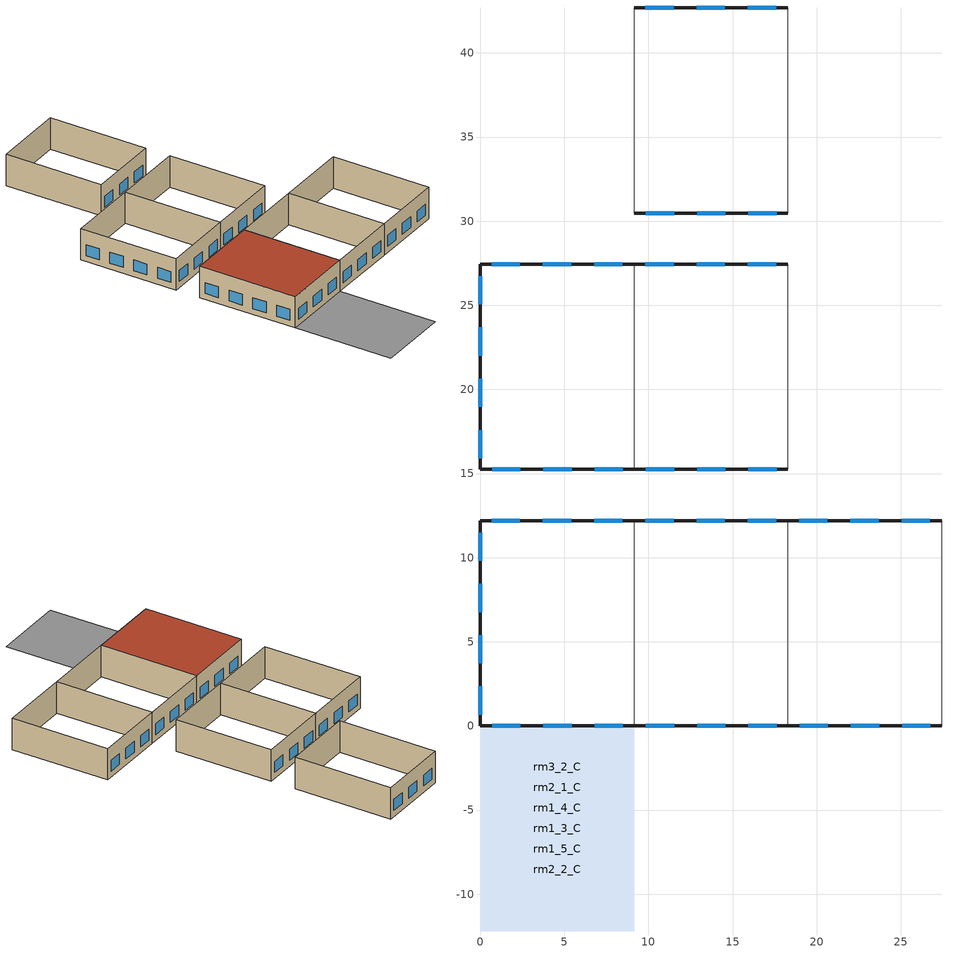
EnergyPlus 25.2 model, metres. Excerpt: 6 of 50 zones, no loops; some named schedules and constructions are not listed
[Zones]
rm1_3_C
 floor outside (SIMULATED_SL110): 0,-12.19 0,0 9.14,0 9.14,-12.19 z0
 wall outside (4_CONC_RADVA135): 9.14,12.19 0,12.19 0,0 9.14,0 z0:3.96
 wall to rm1_4_C (PARTITION115): 9.14,0 9.14,12.19 z0:3.96
 window (GT3): 8.44,12.19 6.77,12.19 / 5.39,12.19 3.72,12.19 / 2.35,12.19 0.67,12.19 / 0.7,0 2.38,0 / 3.75,0 5.42,0 / 6.8,0 8.47,0 / 0,11.49 0,9.81 / 0,8.44 0,6.77 / 0,5.39 0,3.72 / 0,2.35 0,0.67 z0.76:2.13
 roof outside (CONC_4_IN_NO96): 0,12.19 0,0 9.14,0 9.14,12.19 z3.96
rm1_4_C
 floor outside (SIMULATED_SL110): 0,-12.19 0,0 9.14,0 9.14,-12.19 z0
 wall outside (4_CONC_RADVA135): 18.29,12.19 9.14,12.19 / 9.14,0 18.29,0 z0:3.96
 wall to rm1_5_C (PARTITION115): 18.29,0 18.29,12.19 z0:3.96
 window (GT3): 17.59,12.19 15.91,12.19 / 14.54,12.19 12.86,12.19 / 11.49,12.19 9.81,12.19 / 9.85,0 11.52,0 / 12.89,0 14.57,0 / 15.94,0 17.62,0 z0.76:2.13
 roof outside (CONC_4_IN_NO96): 0,12.19 0,0 9.14,0 9.14,12.19 z3.96
rm1_5_C
 floor outside (SIMULATED_SL110): 0,-12.19 0,0 9.14,0 9.14,-12.19 z0
 wall outside (4_CONC_RADVA135): 27.43,12.19 18.29,12.19 / 18.29,0 27.43,0 z0:3.96
 wall to rm1_6_C (PARTITION115): 27.43,0 27.43,12.19 z0:3.96
 window (GT3): 26.73,12.19 25.05,12.19 / 23.68,12.19 22.01,12.19 / 20.64,12.19 18.96,12.19 / 18.99,0 20.66,0 / 22.04,0 23.71,0 / 25.09,0 26.76,0 z0.76:2.13
 roof outside (CONC_4_IN_NO96): 0,12.19 0,0 9.14,0 9.14,12.19 z3.96
rm2_1_C
 floor outside (SIMULATED_SL110): 0,-12.19 0,0 9.14,0 9.14,-12.19 z0
 wall outside (4_CONC_RADVA135): 9.14,27.43 0,27.43 0,15.24 9.14,15.24 z0:3.96
 wall to rm2_2_C (PARTITION115): 9.14,15.24 9.14,27.43 z0:3.96
 window (GT3): 8.44,27.43 6.77,27.43 / 5.39,27.43 3.72,27.43 / 2.35,27.43 0.67,27.43 / 0.7,15.24 2.38,15.24 / 3.75,15.24 5.42,15.24 / 6.8,15.24 8.47,15.24 / 0,26.73 0,25.05 / 0,23.68 0,22.01 / 0,20.64 0,18.96 / 0,17.59 0,15.91 z0.76:2.13
 roof outside (CONC_4_IN_NO96): 0,12.19 0,0 9.14,0 9.14,12.19 z3.96
rm2_2_C
 floor outside (SIMULATED_SL110): 0,-12.19 0,0 9.14,0 9.14,-12.19 z0
 wall outside (4_CONC_RADVA135): 18.29,27.43 9.14,27.43 / 9.14,15.24 18.29,15.24 z0:3.96
 wall to rm2_3_C (PARTITION115): 18.29,15.24 18.29,27.43 z0:3.96
 window (GT3): 17.59,27.43 15.91,27.43 / 14.54,27.43 12.86,27.43 / 11.49,27.43 9.81,27.43 / 9.85,15.24 11.52,15.24 / 12.89,15.24 14.57,15.24 / 15.94,15.24 17.62,15.24 z0.76:2.13
 roof outside (CONC_4_IN_NO96): 0,12.19 0,0 9.14,0 9.14,12.19 z3.96
rm3_2_C
 floor outside (SIMULATED_SL110): 0,-12.19 0,0 9.14,0 9.14,-12.19 z0
 wall outside (4_CONC_RADVA135): 18.29,42.67 9.14,42.67 / 9.14,30.48 18.29,30.48 z0:3.96
 wall to rm3_1_C (PARTITION115_rev): 9.14,42.67 9.14,30.48 z0:3.96
 wall to rm3_3_C (PARTITION115): 18.29,30.48 18.29,42.67 z0:3.96
 window (GT3): 17.59,42.67 15.91,42.67 / 14.54,42.67 12.86,42.67 / 11.49,42.67 9.81,42.67 / 9.85,30.48 11.52,30.48 / 12.89,30.48 14.57,30.48 / 15.94,30.48 17.62,30.48 z0.76:2.13
 roof outside (CONC_4_IN_NO96): 0,12.19 0,0 9.14,0 9.14,12.19 z3.96
[Building]
Green Design Tools: North Axis {deg}=180.0017; Terrain=City; Loads Convergence Tolerance Value=0.04; Temperature Convergence Tolerance Value {deltaC}=0.4; Solar Distribution=FullExterior; Maximum Number of Warmup Days=25; Minimum Number of Warmup Days=6
[Site:Location]
CZ03RV2: Latitude {deg}=38.5; Longitude {deg}=-121.5; Time Zone {hr}=-8; Elevation {m}=15.24
[Site:GroundTemperature:BuildingSurface]
12.38889, 11.22224, 11.11112, 11.66668, 13.8889, 16.11112, 18.05557, 19.2778, 19.38892, 18.38889, 16.50002, 14.33334
[SizingPeriod:DesignDay] Humidity Condition Type=Wetbulb; Rain Indicator=No; Snow Indicator=No; Daylight Saving Time Indicator=No; Solar Model Indicator=ASHRAEClearSky; Sky Clearness=0
Name | Month | Day of Month | Day Type | Maximum Dry-Bulb Temperature {C} | Daily Dry-Bulb Temperature Range {deltaC} | Wetbulb or DewPoint at Maximum Dry-Bulb {C} | Barometric Pressure {Pa} | Wind Speed {m/s} | Wind Direction {deg}
CZ03RV2 Coldest Day from Weather File | 12 | 28 | WinterDesignDay | 15 | 13.3 | 8.9 | 102805.1 | 2.12 | 67
CZ03RV2 Hottest Day from Weather File | 9 | 29 | SummerDesignDay | 31.7 | 20.6 | 16.1 | 101351.8 | 5.06 | 87
[Material] Roughness=MediumRough; Thermal Absorptance=0.9
Name | Thickness {m} | Conductivity {W/m-K} | Density {kg/m3} | Specific Heat {J/kg-K} | Solar Absorptance
CONC_4_IN_NO96__CC03_97 | 0.10159 | 1.310345 | 2242.584 | 836.7661 | 0.7
SIMULATED_SL110__IN05_111 | 0.245821 | 0.04324 | 9.611076 | 836.7661 | 0
SIMULATED_SL110__MAT357_112 | 0.4572 | 0.8648 | 1361.569 | 836.7661 | 0
SIMULATED_SL110__MAT356_113 | 0.3048 | 0.51888 | 1601.846 | 836.7661 | 0
PARTITION115__GP02_87 | 0.0158801 | 0.160161 | 800.923 | 836.7661 | 0.3
4_CONC_RADVA135__CC14_80 | 0.10159 | 1.801724 | 2242.584 | 836.7661 | 0.7
4_CONC_RADVA135__IN36_136 | 0.0762 | 0.034592 | 28.83323 | 1213.311 | 0.7
4_CONC_RADVA135__GP02_87 | 0.0158801 | 0.160161 | 800.923 | 836.7661 | 0.7
[Construction]
CONC_4_IN_NO96: CONC_4_IN_NO96__CC03_97
SIMULATED_SL110: SIMULATED_SL110__IN05_111, SIMULATED_SL110__MAT357_112, SIMULATED_SL110__MAT356_113
PARTITION115; PARTITION115_rev: PARTITION115__GP02_87, PARTITION115__WMF00_116, PARTITION115__GP02_87
4_CONC_RADVA135: 4_CONC_RADVA135__CC14_80, 4_CONC_RADVA135__IN36_136, 4_CONC_RADVA135__GP02_87
GT3: BRONZE 6MM
rm1_3_CFURNCONS: rm1_3_CFURN
rm1_4_CFURNCONS: rm1_4_CFURN
rm1_5_CFURNCONS: rm1_5_CFURN
[Material:NoMass]
PARTITION115__WMF00_116: Roughness=MediumRough; Thermal Resistance {m2-K/W}=0.107499; Thermal Absorptance=0.9; Solar Absorptance=0.3
[WindowMaterial:Glazing]
BRONZE 6MM: Optical Data Type=SpectralAverage; Thickness {m}=.006; Solar Transmittance at Normal Incidence=.482; Front Side Solar Reflectance at Normal Incidence=.054; Back Side Solar Reflectance at Normal Incidence=.054; Visible Transmittance at Normal Incidence=.534; Front Side Visible Reflectance at Normal Incidence=.057; Back Side Visible Reflectance at Normal Incidence=.057; Infrared Transmittance at Normal Incidence=0; Front Side Infrared Hemispherical Emissivity=.84; Back Side Infrared Hemispherical Emissivity=.84; Conductivity {W/m-K}=.9
[WindowProperty:ShadingControl] Shading Type=InteriorShade; Shading Control Type=AlwaysOn; Setpoint {W/m2, W or deg C}=10.9383; Shading Control Is Scheduled=NO; Glare Control Is Active=NO
Name | Shading Device Material
Window1001WSC | Window1001WSM
Window2806WSC | Window2806WSM
Window2807WSC | Window2807WSM
Window1003WSC | Window1003WSM
Window2808WSC | Window2808WSM
Window2809WSC | Window2809WSM
Window1004WSC | Window1004WSM
Window2810WSC | Window2810WSM
Window2811WSC | Window2811WSM
Window2812WSC | Window2812WSM
Window1006WSC | Window1006WSM
Window2813WSC | Window2813WSM
Window2814WSC | Window2814WSM
Window1007WSC | Window1007WSM
Window2815WSC | Window2815WSM
Window2816WSC | Window2816WSM
Window1008WSC | Window1008WSM
Window2817WSC | Window2817WSM
Window2818WSC | Window2818WSM
Window1009WSC | Window1009WSM
Window2819WSC | Window2819WSM
Window2820WSC | Window2820WSM
Window1010WSC | Window1010WSM
Window2821WSC | Window2821WSM
Window2822WSC | Window2822WSM
Window1011WSC | Window1011WSM
Window2823WSC | Window2823WSM
Window2824WSC | Window2824WSM
Window1012WSC | Window1012WSM
Window2825WSC | Window2825WSM
Window2826WSC | Window2826WSM
Window1013WSC | Window1013WSM
Window2827WSC | Window2827WSM
Window2828WSC | Window2828WSM
Window1014WSC | Window1014WSM
Window2829WSC | Window2829WSM
Window2830WSC | Window2830WSM
Window1015WSC | Window1015WSM
Window2831WSC | Window2831WSM
Window2832WSC | Window2832WSM
Window1016WSC | Window1016WSM
Window2833WSC | Window2833WSM
Window2834WSC | Window2834WSM
Window1017WSC | Window1017WSM
Window2835WSC | Window2835WSM
Window2836WSC | Window2836WSM
Window1018WSC | Window1018WSM
Window2837WSC | Window2837WSM
Window2838WSC | Window2838WSM
Window1005WSC | Window1005WSM
Window2839WSC | Window2839WSM
Window2840WSC | Window2840WSM
Window1019WSC | Window1019WSM
Window2841WSC | Window2841WSM
Window2842WSC | Window2842WSM
Window1020WSC | Window1020WSM
Window2843WSC | Window2843WSM
Window2844WSC | Window2844WSM
Window1021WSC | Window1021WSM
Window2845WSC | Window2845WSM
Window2846WSC | Window2846WSM
Window1022WSC | Window1022WSM
Window2847WSC | Window2847WSM
Window2848WSC | Window2848WSM
Window2849WSC | Window2849WSM
Window1023WSC | Window1023WSM
Window2850WSC | Window2850WSM
Window2851WSC | Window2851WSM
Window1024WSC | Window1024WSM
Window2852WSC | Window2852WSM
Window2853WSC | Window2853WSM
Window1025WSC | Window1025WSM
Window2854WSC | Window2854WSM
Window2855WSC | Window2855WSM
Window1026WSC | Window1026WSM
Window2856WSC | Window2856WSM
Window2857WSC | Window2857WSM
Window2858WSC | Window2858WSM
Window1027WSC | Window1027WSM
Window2859WSC | Window2859WSM
Window2860WSC | Window2860WSM
Window1028WSC | Window1028WSM
Window2861WSC | Window2861WSM
Window2862WSC | Window2862WSM
Window1029WSC | Window1029WSM
Window2863WSC | Window2863WSM
Window2864WSC | Window2864WSM
Window1030WSC | Window1030WSM
Window2865WSC | Window2865WSM
Window2866WSC | Window2866WSM
Window1031WSC | Window1031WSM
Window2867WSC | Window2867WSM
Window2868WSC | Window2868WSM
Window1032WSC | Window1032WSM
Window2869WSC | Window2869WSM
Window2870WSC | Window2870WSM
Window1033WSC | Window1033WSM
Window2871WSC | Window2871WSM
Window2872WSC | Window2872WSM
Window1034WSC | Window1034WSM
Window2873WSC | Window2873WSM
Window2874WSC | Window2874WSM
Window1035WSC | Window1035WSM
Window2875WSC | Window2875WSM
Window2876WSC | Window2876WSM
Window1036WSC | Window1036WSM
Window2877WSC | Window2877WSM
Window2878WSC | Window2878WSM
Window1037WSC | Window1037WSM
Window2879WSC | Window2879WSM
Window2880WSC | Window2880WSM
Window1038WSC | Window1038WSM
Window2881WSC | Window2881WSM
Window2882WSC | Window2882WSM
Window1039WSC | Window1039WSM
Window2883WSC | Window2883WSM
Window2884WSC | Window2884WSM
Window1040WSC | Window1040WSM
Window2885WSC | Window2885WSM
Window2886WSC | Window2886WSM
Window1041WSC | Window1041WSM
Window2887WSC | Window2887WSM
Window2888WSC | Window2888WSM
Window1042WSC | Window1042WSM
Window2889WSC | Window2889WSM
Window2890WSC | Window2890WSM
Window1043WSC | Window1043WSM
Window2891WSC | Window2891WSM
Window2892WSC | Window2892WSM
Window1044WSC | Window1044WSM
Window2893WSC | Window2893WSM
Window2894WSC | Window2894WSM
Window2895WSC | Window2895WSM
Window1045WSC | Window1045WSM
Window2896WSC | Window2896WSM
Window2897WSC | Window2897WSM
Window1046WSC | Window1046WSM
Window2898WSC | Window2898WSM
Window2899WSC | Window2899WSM
Window1047WSC | Window1047WSM
Window2900WSC | Window2900WSM
Window2901WSC | Window2901WSM
Window1048WSC | Window1048WSM
Window2902WSC | Window2902WSM
Window2903WSC | Window2903WSM
Window2904WSC | Window2904WSM
Window1049WSC | Window1049WSM
Window2905WSC | Window2905WSM
Window2906WSC | Window2906WSM
Window1050WSC | Window1050WSM
Window2907WSC | Window2907WSM
Window2908WSC | Window2908WSM
Window1051WSC | Window1051WSM
Window2909WSC | Window2909WSM
Window2910WSC | Window2910WSM
Window1052WSC | Window1052WSM
Window2911WSC | Window2911WSM
Window2912WSC | Window2912WSM
Window1053WSC | Window1053WSM
Window2913WSC | Window2913WSM
Window2914WSC | Window2914WSM
Window1054WSC | Window1054WSM
Window2915WSC | Window2915WSM
Window2916WSC | Window2916WSM
Window1055WSC | Window1055WSM
Window2917WSC | Window2917WSM
Window2918WSC | Window2918WSM
Window1056WSC | Window1056WSM
Window2919WSC | Window2919WSM
Window2920WSC | Window2920WSM
Window1057WSC | Window1057WSM
Window2921WSC | Window2921WSM
Window2922WSC | Window2922WSM
Window1058WSC | Window1058WSM
Window2923WSC | Window2923WSM
Window2924WSC | Window2924WSM
Window1059WSC | Window1059WSM
Window2925WSC | Window2925WSM
Window2926WSC | Window2926WSM
Window1060WSC | Window1060WSM
Window2927WSC | Window2927WSM
Window2928WSC | Window2928WSM
Window1061WSC | Window1061WSM
Window2929WSC | Window2929WSM
Window2930WSC | Window2930WSM
Window1062WSC | Window1062WSM
Window2931WSC | Window2931WSM
Window2932WSC | Window2932WSM
Window1063WSC | Window1063WSM
Window2933WSC | Window2933WSM
Window2934WSC | Window2934WSM
Window1064WSC | Window1064WSM
Window2935WSC | Window2935WSM
Window2936WSC | Window2936WSM
Window1065WSC | Window1065WSM
Window2937WSC | Window2937WSM
Window2938WSC | Window2938WSM
Window1066WSC | Window1066WSM
Window2939WSC | Window2939WSM
Window2940WSC | Window2940WSM
Window2941WSC | Window2941WSM
Window1067WSC | Window1067WSM
Window2942WSC | Window2942WSM
Window2943WSC | Window2943WSM
Window1068WSC | Window1068WSM
Window2944WSC | Window2944WSM
Window2945WSC | Window2945WSM
Window1069WSC | Window1069WSM
Window2946WSC | Window2946WSM
Window2947WSC | Window2947WSM
Window1070WSC | Window1070WSM
Window2948WSC | Window2948WSM
Window2949WSC | Window2949WSM
Window2950WSC | Window2950WSM
Window1071WSC | Window1071WSM
Window2951WSC | Window2951WSM
Window2952WSC | Window2952WSM
Window1072WSC | Window1072WSM
Window2953WSC | Window2953WSM
Window2954WSC | Window2954WSM
Window1073WSC | Window1073WSM
Window2955WSC | Window2955WSM
Window2956WSC | Window2956WSM
Window1074WSC | Window1074WSM
Window2957WSC | Window2957WSM
Window2958WSC | Window2958WSM
Window1075WSC | Window1075WSM
Window2959WSC | Window2959WSM
Window2960WSC | Window2960WSM
Window1076WSC | Window1076WSM
Window2961WSC | Window2961WSM
Window2962WSC | Window2962WSM
Window1077WSC | Window1077WSM
Window2963WSC | Window2963WSM
Window2964WSC | Window2964WSM
Window1078WSC | Window1078WSM
Window2965WSC | Window2965WSM
Window2966WSC | Window2966WSM
Window1079WSC | Window1079WSM
Window2967WSC | Window2967WSM
Window2968WSC | Window2968WSM
Window1080WSC | Window1080WSM
Window2969WSC | Window2969WSM
Window2970WSC | Window2970WSM
Window1081WSC | Window1081WSM
Window2971WSC | Window2971WSM
Window2972WSC | Window2972WSM
Window1082WSC | Window1082WSM
Window2973WSC | Window2973WSM
Window2974WSC | Window2974WSM
Window1083WSC | Window1083WSM
Window2975WSC | Window2975WSM
Window2976WSC | Window2976WSM
Window1084WSC | Window1084WSM
Window2977WSC | Window2977WSM
Window2978WSC | Window2978WSM
Window1085WSC | Window1085WSM
Window2979WSC | Window2979WSM
Window2980WSC | Window2980WSM
Window1086WSC | Window1086WSM
Window2981WSC | Window2981WSM
Window2982WSC | Window2982WSM
Window1087WSC | Window1087WSM
Window2983WSC | Window2983WSM
Window2984WSC | Window2984WSM
Window1088WSC | Window1088WSM
Window2985WSC | Window2985WSM
Window2986WSC | Window2986WSM
Window2987WSC | Window2987WSM
Window1089WSC | Window1089WSM
Window2988WSC | Window2988WSM
Window2989WSC | Window2989WSM
Window1090WSC | Window1090WSM
Window2990WSC | Window2990WSM
Window2991WSC | Window2991WSM
Window1091WSC | Window1091WSM
Window2992WSC | Window2992WSM
Window2993WSC | Window2993WSM
Window1092WSC | Window1092WSM
Window2994WSC | Window2994WSM
Window2995WSC | Window2995WSM
Window2996WSC | Window2996WSM
Window1093WSC | Window1093WSM
Window2997WSC | Window2997WSM
Window2998WSC | Window2998WSM
Window1094WSC | Window1094WSM
Window2999WSC | Window2999WSM
Window3000WSC | Window3000WSM
Window1095WSC | Window1095WSM
Window3001WSC | Window3001WSM
Window3002WSC | Window3002WSM
Window1096WSC | Window1096WSM
Window3003WSC | Window3003WSM
Window3004WSC | Window3004WSM
Window1097WSC | Window1097WSM
Window3005WSC | Window3005WSM
Window3006WSC | Window3006WSM
Window1098WSC | Window1098WSM
Window3007WSC | Window3007WSM
Window3008WSC | Window3008WSM
Window1099WSC | Window1099WSM
Window3009WSC | Window3009WSM
Window3010WSC | Window3010WSM
Window1100WSC | Window1100WSM
Window3011WSC | Window3011WSM
Window3012WSC | Window3012WSM
Window1101WSC | Window1101WSM
Window3013WSC | Window3013WSM
Window3014WSC | Window3014WSM
Window1102WSC | Window1102WSM
Window3015WSC | Window3015WSM
Window3016WSC | Window3016WSM
Window1103WSC | Window1103WSM
Window3017WSC | Window3017WSM
Window3018WSC | Window3018WSM
Window1104WSC | Window1104WSM
Window3019WSC | Window3019WSM
Window3020WSC | Window3020WSM
Window1105WSC | Window1105WSM
Window3021WSC | Window3021WSM
Window3022WSC | Window3022WSM
Window1106WSC | Window1106WSM
Window3023WSC | Window3023WSM
Window3024WSC | Window3024WSM
Window1107WSC | Window1107WSM
Window3025WSC | Window3025WSM
Window3026WSC | Window3026WSM
Window1108WSC | Window1108WSM
Window3027WSC | Window3027WSM
Window3028WSC | Window3028WSM
Window1109WSC | Window1109WSM
Window3029WSC | Window3029WSM
Window3030WSC | Window3030WSM
Window1110WSC | Window1110WSM
Window3031WSC | Window3031WSM
Window3032WSC | Window3032WSM
Window3033WSC | Window3033WSM
Window1111WSC | Window1111WSM
Window3034WSC | Window3034WSM
Window3035WSC | Window3035WSM
[Zone] Type=1; Multiplier=1; Ceiling Height {m}=3.9624; Volume {m3}=441.7421
rm1_3_C; rm1_4_C; rm1_5_C; rm2_1_C; rm2_2_C; rm3_2_C
[People] Number of People Schedule=OffOcc; Number of People Calculation Method=People; Number of People=4.363636; Fraction Radiant=0.3
Name | Zone or ZoneList | Activity Level Schedule
rm1_3_C_PEOPLE | rm1_3_C | rm1_3_CActSched
rm1_4_C_PEOPLE | rm1_4_C | rm1_4_CActSched
rm1_5_C_PEOPLE | rm1_5_C | rm1_5_CActSched
rm2_1_C_PEOPLE | rm2_1_C | rm2_1_CActSched
rm2_2_C_PEOPLE | rm2_2_C | rm2_2_CActSched
rm3_2_C_PEOPLE | rm3_2_C | rm3_2_CActSched
[Lights] Schedule=OffLgt; Design Level Calculation Method=LightingLevel; Lighting Level {W}=2400; Return Air Fraction=0; Fraction Radiant=0.59; Fraction Visible=0.1; Fraction Replaceable=0
Name | Zone or ZoneList
rm1_3_C_LIGHTS | rm1_3_C
rm1_4_C_LIGHTS | rm1_4_C
rm1_5_C_LIGHTS | rm1_5_C
rm2_1_C_LIGHTS | rm2_1_C
rm2_2_C_LIGHTS | rm2_2_C
rm3_2_C_LIGHTS | rm3_2_C
[ElectricEquipment] Schedule=OffLgt; Design Level Calculation Method=EquipmentLevel; Design Level {W}=900.0001; Fraction Latent=0; Fraction Radiant=0.7; Fraction Lost=0
Name | Zone or ZoneList
rm1_3_C_EQUIP | rm1_3_C
rm1_4_C_EQUIP | rm1_4_C
rm1_5_C_EQUIP | rm1_5_C
rm2_1_C_EQUIP | rm2_1_C
rm2_2_C_EQUIP | rm2_2_C
rm3_2_C_EQUIP | rm3_2_C
[ZoneInfiltration:DesignFlowRate] Schedule=OffInf; Design Flow Rate Calculation Method=Flow/Zone; Design Flow Rate {m3/s}=0.0173681; Constant Term Coefficient=0; Temperature Term Coefficient=0; Velocity Term Coefficient=0.224; Velocity Squared Term Coefficient=0
Name | Zone or ZoneList
rm1_3_C_INFILT | rm1_3_C
rm1_4_C_INFILT | rm1_4_C
rm1_5_C_INFILT | rm1_5_C
rm2_1_C_INFILT | rm2_1_C
rm2_2_C_INFILT | rm2_2_C
rm3_2_C_INFILT | rm3_2_C
[InternalMass] Surface Area {m2}=111.4836
Name | Construction | Zone
rm1_3_CFURNMASS | rm1_3_CFURNCONS | rm1_3_C
rm1_4_CFURNMASS | rm1_4_CFURNCONS | rm1_4_C
rm1_5_CFURNMASS | rm1_5_CFURNCONS | rm1_5_C
rm2_1_CFURNMASS | rm2_1_CFURNCONS | rm2_1_C
rm2_2_CFURNMASS | rm2_2_CFURNCONS | rm2_2_C
rm3_2_CFURNMASS | rm3_2_CFURNCONS | rm3_2_C
